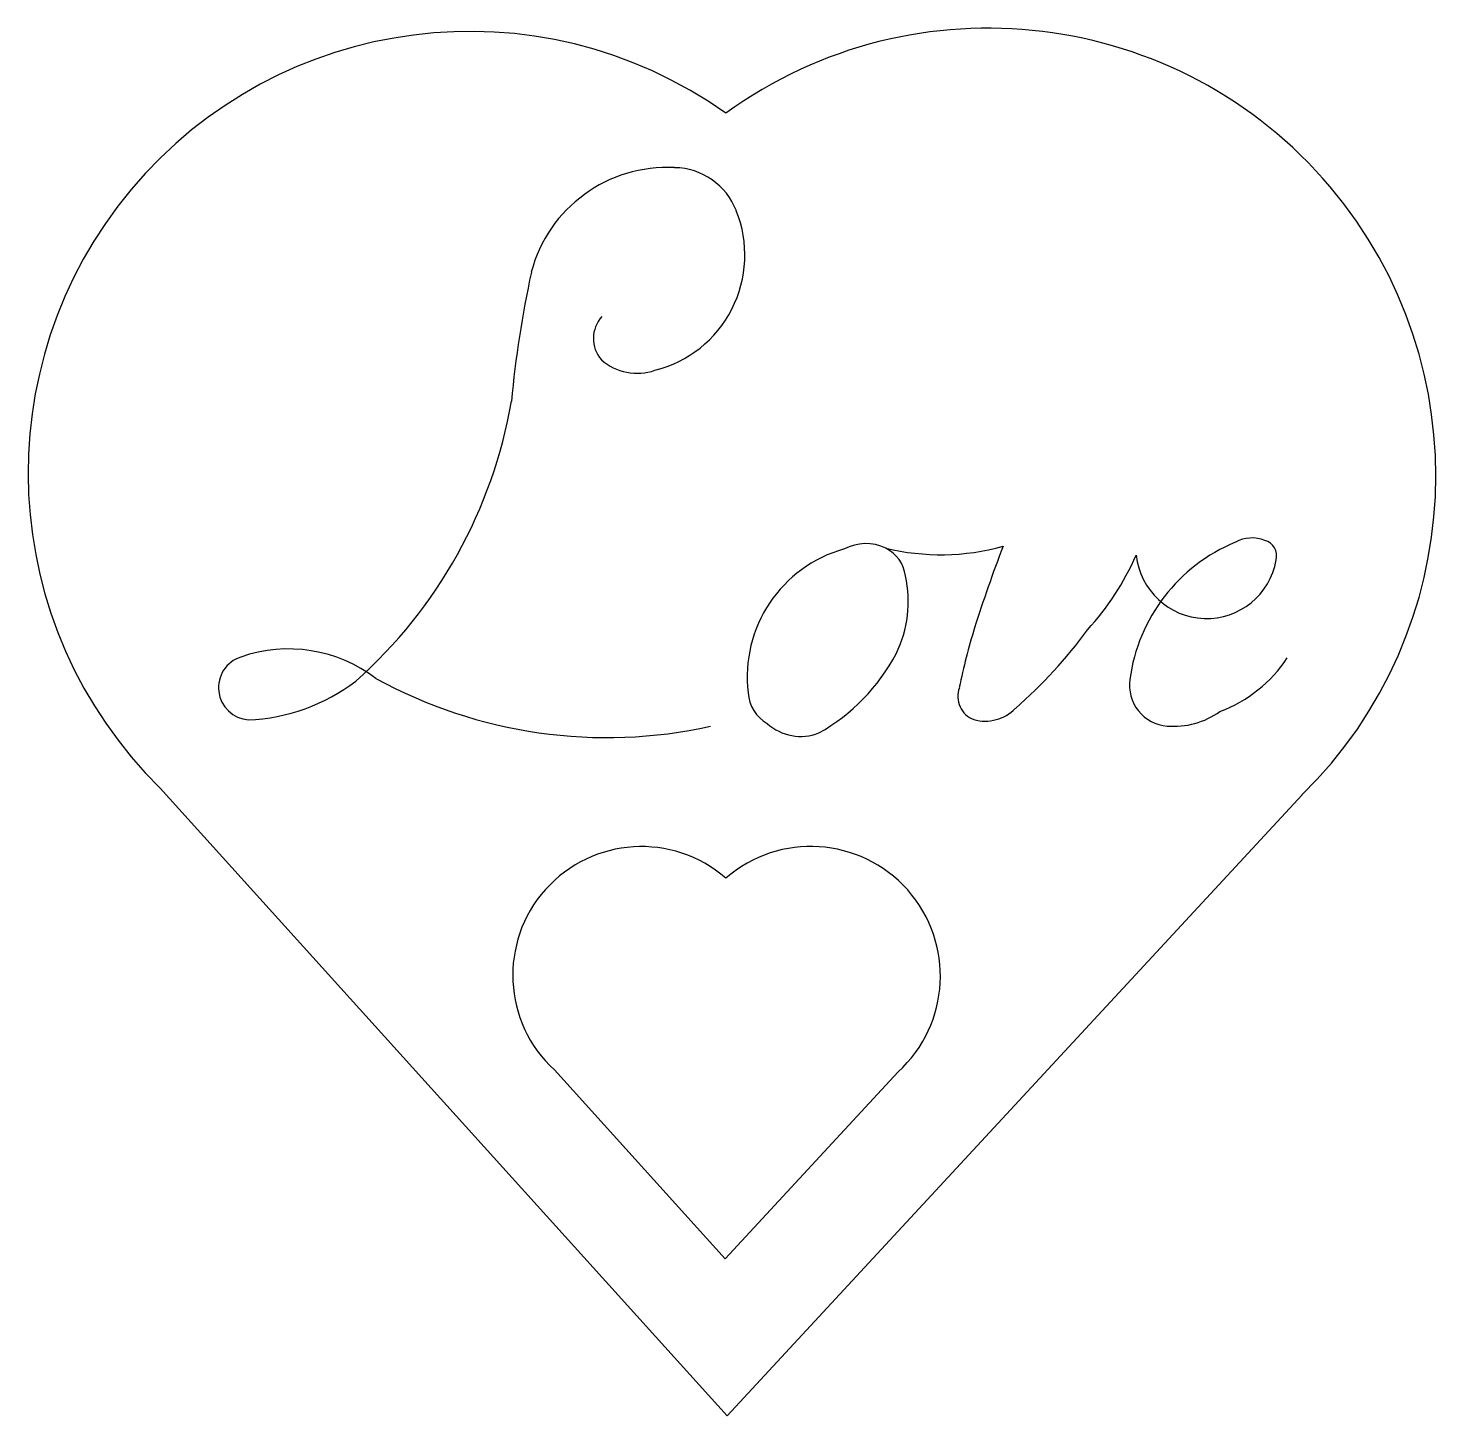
# Model space of a CAD drawing. Extents: x -0.01 to 4.07, y 0.01 to 4.02.
import ezdxf

# ---------------------------------------------------------------- set-up
doc = ezdxf.new("R2010")
doc.units = 0
doc.layers.get('0').update_dxf_attribs({"linetype": 'CONTINUOUS'})

msp = doc.modelspace()

# ---------------------------------------------------------------- linework, layer by layer
at = {"color": 1, "linetype": 'BYBLOCK'}
for p, q in [((0.3766, 1.824), (2.0168, 0.0078)), ((3.6803, 1.8045), (2.0168, 0.0078)), ((1.5171, 1.0087), (2.0108, 0.4621)), ((2.5115, 1.0028), (2.0108, 0.4621))]:
    msp.add_line(p, q, dxfattribs=at)
for centre, radius, start, end in [((1.2723, 2.7356), 1.278, 54.577, 225.5035), ((2.7725, 2.728), 1.295, 314.5055, 125.9051), ((1.7687, 1.2828), 0.3721, 48.9341, 227.4614), ((2.259, 1.2802), 0.375, 312.3006, 130.9813)]:
    msp.add_arc(centre, radius, start, end, dxfattribs=at)
at = {"color": 6}
for centre, radius, start, end in [((1.8432, 3.2136), 0.4064, 86.9687, 165.2415), ((1.8618, 3.4248), 0.1946, 20.9903, 89.1337), ((1.7246, 3.3665), 0.3436, 284.016, 21.8736), ((4.5528, 2.6469), 3.174, 167.8111, 174.6423), ((1.7238, 3.1251), 0.0939, 137.5954, 220.9591), ((1.7569, 3.1837), 0.159, 229.1258, 288.6491), ((0.0124, 3.1807), 1.4004, 311.6177, 350.2403), ((2.4183, 2.3964), 0.1351, 64.8024, 117.4606), ((3.6779, 2.073), 0.5, 112.3352, 172.4678), ((3.5355, 2.4516), 0.0964, 67.3553, 119.5368), ((3.5606, 2.4958), 0.0464, 345.7909, 75.0155), ((2.4592, 2.1461), 0.3843, 105.5789, 186.9153), ((2.6355, 3.1726), 0.6732, 256.2781, 285.4925), ((2.4282, 2.4245), 0.1055, 7.4315, 63.173), ((6.7643, 1.0114), 4.2287, 159.0432, 162.4273), ((2.48, 2.8129), 0.786, 317.5334, 336.3928), ((3.4041, 2.5194), 0.2045, 185.9866, 350.1328), ((2.2021, 2.3635), 0.339, 333.6625, 12.7217), ((4.4676, 1.7513), 1.8158, 162.8044, 168.4328), ((1.9381, 3.1031), 1.3899, 311.0473, 323.8039), ((0.6384, 2.1146), 0.0932, 107.7168, 265.7737), ((0.7478, 1.8104), 0.4165, 52.6163, 109.3236), ((2.0021, 2.4802), 0.5702, 299.4607, 332.067), ((3.3029, 2.4224), 0.4014, 290.4107, 326.5416), ((0.6094, 2.5709), 0.5496, 272.306, 307.3131), ((1.6696, 3.365), 1.3946, 241.3406, 282.3992), ((3.2996, 2.1218), 0.1185, 171.8919, 265.2002), ((2.1868, 2.1062), 0.1093, 183.3213, 240.4949), ((2.7555, 2.089), 0.0711, 159.3789, 249.5416), ((2.763, 2.1409), 0.1229, 254.7152, 315.571), ((3.3093, 2.2305), 0.2276, 265.0548, 305.9506), ((2.2298, 2.118), 0.1443, 227.8354, 291.4518)]:
    msp.add_arc(centre, radius, start, end, dxfattribs=at)

doc.saveas('drawing.dxf')
